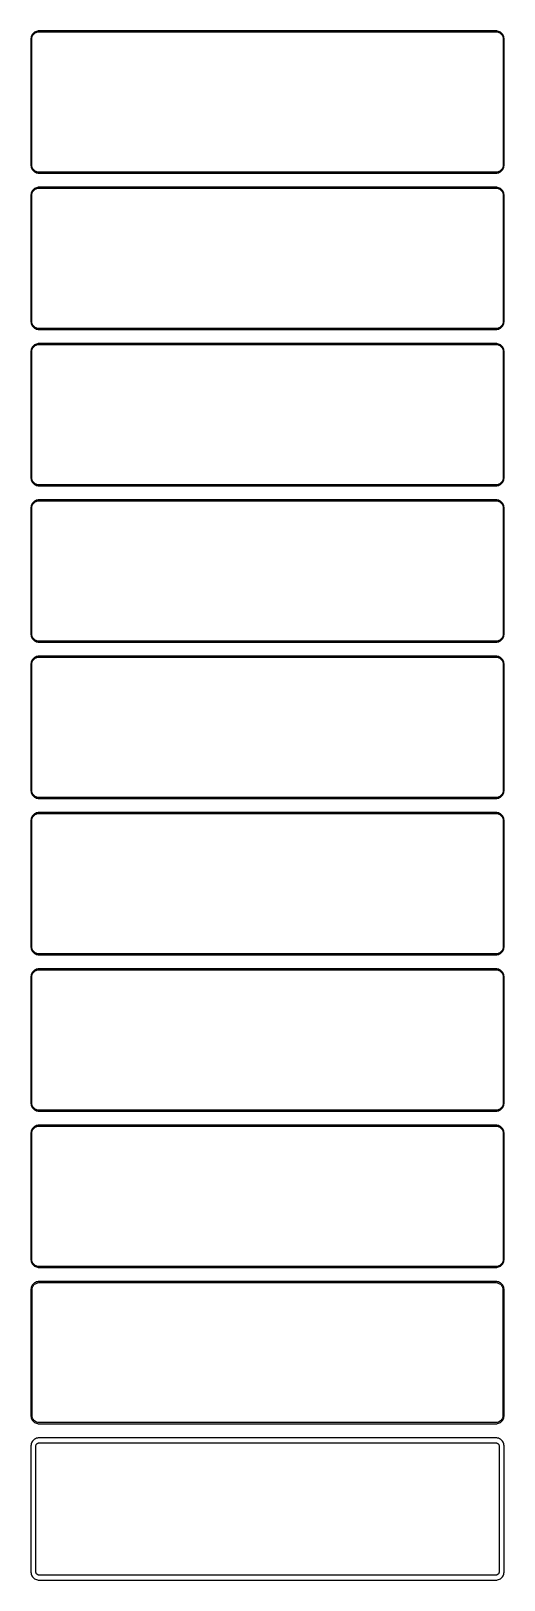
# Model space of a CAD drawing. Header units: metres. Extents: x -150 to 150, y 945 to 1926.
import ezdxf

# ---------------------------------------------------------------- set-up
doc = ezdxf.new("R2010")
doc.units = ezdxf.units.M

msp = doc.modelspace()

# ---------------------------------------------------------------- linework, layer by layer
for p, q in [((-149.649, 1922.84), (-149.843, 1922.24)), ((-149.382, 1923.41), (-149.649, 1922.84)), ((-149.045, 1923.94), (-149.382, 1923.41)), ((-149.166, 1922.5), (-148.912, 1923.04)), ((-148.645, 1924.42), (-149.045, 1923.94)), ((-148.912, 1923.04), (-148.593, 1923.54)), ((-148.187, 1924.85), (-148.645, 1924.42)), ((-148.593, 1923.54), (-148.213, 1924)), ((-148.213, 1924), (-147.778, 1924.41)), ((-147.679, 1925.22), (-148.187, 1924.85)), ((-147.778, 1924.41), (-147.295, 1924.76)), ((-147.129, 1925.52), (-147.679, 1925.22)), ((-147.295, 1924.76), (-146.772, 1925.05)), ((-146.545, 1925.76), (-147.129, 1925.52)), ((-146.772, 1925.05), (-146.218, 1925.27)), ((-145.937, 1925.91), (-146.545, 1925.76)), ((-146.218, 1925.27), (-145.64, 1925.42)), ((-145.314, 1925.99), (-145.937, 1925.91)), ((-145.64, 1925.42), (-145.048, 1925.49)), ((145.314, 1925.99), (-145.314, 1925.99)), ((-145.048, 1925.49), (145.048, 1925.49)), ((145.048, 1925.49), (145.64, 1925.42)), ((145.937, 1925.91), (145.314, 1925.99)), ((145.64, 1925.42), (146.218, 1925.27)), ((146.545, 1925.76), (145.937, 1925.91)), ((146.218, 1925.27), (146.772, 1925.05)), ((147.129, 1925.52), (146.545, 1925.76)), ((146.772, 1925.05), (147.295, 1924.76)), ((147.679, 1925.22), (147.129, 1925.52)), ((147.295, 1924.76), (147.778, 1924.41)), ((148.187, 1924.85), (147.679, 1925.22)), ((147.778, 1924.41), (148.213, 1924)), ((148.645, 1924.42), (148.187, 1924.85)), ((148.213, 1924), (148.593, 1923.54)), ((148.593, 1923.54), (148.912, 1923.04)), ((149.045, 1923.94), (148.645, 1924.42)), ((148.912, 1923.04), (149.166, 1922.5)), ((149.382, 1923.41), (149.045, 1923.94)), ((149.649, 1922.84), (149.382, 1923.41)), ((149.843, 1922.24), (149.649, 1922.84)), ((-149.961, 1921.63), (-150, 1921)), ((-150, 1921), (-150, 1841)), ((-149.843, 1922.24), (-149.961, 1921.63)), ((-149.5, 1920.75), (-149.463, 1921.35)), ((-149.5, 1841.25), (-149.5, 1920.75)), ((-149.463, 1921.35), (-149.351, 1921.93)), ((-149.351, 1921.93), (-149.166, 1922.5)), ((149.166, 1922.5), (149.351, 1921.93)), ((149.351, 1921.93), (149.463, 1921.35)), ((149.463, 1921.35), (149.5, 1920.75)), ((149.5, 1920.75), (149.5, 1841.25)), ((149.961, 1921.63), (149.843, 1922.24)), ((150, 1921), (149.961, 1921.63)), ((150, 1841), (150, 1921)), ((-150, 1841), (-149.961, 1840.37)), ((-149.961, 1840.37), (-149.843, 1839.76)), ((-149.843, 1839.76), (-149.649, 1839.16)), ((-149.649, 1839.16), (-149.382, 1838.59)), ((-149.463, 1840.65), (-149.5, 1841.25)), ((-149.351, 1840.07), (-149.463, 1840.65)), ((-149.382, 1838.59), (-149.045, 1838.06)), ((-149.166, 1839.5), (-149.351, 1840.07)), ((-148.912, 1838.96), (-149.166, 1839.5)), ((-149.045, 1838.06), (-148.645, 1837.58)), ((-148.593, 1838.46), (-148.912, 1838.96)), ((-148.645, 1837.58), (-148.187, 1837.15)), ((-148.213, 1838), (-148.593, 1838.46)), ((-147.778, 1837.59), (-148.213, 1838)), ((-148.187, 1837.15), (-147.679, 1836.78)), ((-147.295, 1837.24), (-147.778, 1837.59)), ((-147.679, 1836.78), (-147.129, 1836.48)), ((-146.772, 1836.95), (-147.295, 1837.24)), ((-147.129, 1836.48), (-146.545, 1836.24)), ((-146.218, 1836.73), (-146.772, 1836.95)), ((-146.545, 1836.24), (-145.937, 1836.09)), ((-145.64, 1836.58), (-146.218, 1836.73)), ((-145.937, 1836.09), (-145.314, 1836.01)), ((-145.048, 1836.51), (-145.64, 1836.58)), ((-145.314, 1836.01), (145.314, 1836.01)), ((145.048, 1836.51), (-145.048, 1836.51)), ((145.64, 1836.58), (145.048, 1836.51)), ((145.314, 1836.01), (145.937, 1836.09)), ((146.218, 1836.73), (145.64, 1836.58)), ((145.937, 1836.09), (146.545, 1836.24)), ((146.772, 1836.95), (146.218, 1836.73)), ((146.545, 1836.24), (147.129, 1836.48)), ((147.295, 1837.24), (146.772, 1836.95)), ((147.129, 1836.48), (147.679, 1836.78)), ((147.778, 1837.59), (147.295, 1837.24)), ((147.679, 1836.78), (148.187, 1837.15)), ((148.213, 1838), (147.778, 1837.59)), ((148.187, 1837.15), (148.645, 1837.58)), ((148.593, 1838.46), (148.213, 1838)), ((148.912, 1838.96), (148.593, 1838.46)), ((148.645, 1837.58), (149.045, 1838.06)), ((149.166, 1839.5), (148.912, 1838.96)), ((149.045, 1838.06), (149.382, 1838.59)), ((149.351, 1840.07), (149.166, 1839.5)), ((149.463, 1840.65), (149.351, 1840.07)), ((149.382, 1838.59), (149.649, 1839.16)), ((149.5, 1841.25), (149.463, 1840.65)), ((149.649, 1839.16), (149.843, 1839.76)), ((149.843, 1839.76), (149.961, 1840.37)), ((149.961, 1840.37), (150, 1841)), ((-149.045, 1824.94), (-149.382, 1824.41)), ((-148.645, 1825.42), (-149.045, 1824.94)), ((-148.187, 1825.85), (-148.645, 1825.42)), ((-148.593, 1824.54), (-148.213, 1825)), ((-148.213, 1825), (-147.778, 1825.41)), ((-147.679, 1826.22), (-148.187, 1825.85)), ((-147.778, 1825.41), (-147.295, 1825.76)), ((-147.129, 1826.52), (-147.679, 1826.22)), ((-147.295, 1825.76), (-146.772, 1826.05)), ((-146.545, 1826.76), (-147.129, 1826.52)), ((-146.772, 1826.05), (-146.218, 1826.27)), ((-145.937, 1826.91), (-146.545, 1826.76)), ((-146.218, 1826.27), (-145.64, 1826.42)), ((-145.314, 1826.99), (-145.937, 1826.91)), ((-145.64, 1826.42), (-145.048, 1826.49)), ((145.314, 1826.99), (-145.314, 1826.99)), ((-145.048, 1826.49), (145.048, 1826.49)), ((145.048, 1826.49), (145.64, 1826.42)), ((145.937, 1826.91), (145.314, 1826.99)), ((145.64, 1826.42), (146.218, 1826.27)), ((146.545, 1826.76), (145.937, 1826.91)), ((146.218, 1826.27), (146.772, 1826.05)), ((147.129, 1826.52), (146.545, 1826.76)), ((146.772, 1826.05), (147.295, 1825.76)), ((147.679, 1826.22), (147.129, 1826.52)), ((147.295, 1825.76), (147.778, 1825.41)), ((148.187, 1825.85), (147.679, 1826.22)), ((147.778, 1825.41), (148.213, 1825)), ((148.645, 1825.42), (148.187, 1825.85)), ((148.213, 1825), (148.593, 1824.54)), ((149.045, 1824.94), (148.645, 1825.42)), ((149.382, 1824.41), (149.045, 1824.94)), ((-149.961, 1822.63), (-150, 1822)), ((-150, 1822), (-150, 1742)), ((-149.843, 1823.24), (-149.961, 1822.63)), ((-149.649, 1823.84), (-149.843, 1823.24)), ((-149.382, 1824.41), (-149.649, 1823.84)), ((-149.5, 1821.75), (-149.463, 1822.35)), ((-149.5, 1742.25), (-149.5, 1821.75)), ((-149.463, 1822.35), (-149.351, 1822.93)), ((-149.351, 1822.93), (-149.166, 1823.5)), ((-149.166, 1823.5), (-148.912, 1824.04)), ((-148.912, 1824.04), (-148.593, 1824.54)), ((148.593, 1824.54), (148.912, 1824.04)), ((148.912, 1824.04), (149.166, 1823.5)), ((149.166, 1823.5), (149.351, 1822.93)), ((149.351, 1822.93), (149.463, 1822.35)), ((149.649, 1823.84), (149.382, 1824.41)), ((149.463, 1822.35), (149.5, 1821.75)), ((149.5, 1821.75), (149.5, 1742.25)), ((149.843, 1823.24), (149.649, 1823.84)), ((149.961, 1822.63), (149.843, 1823.24)), ((150, 1822), (149.961, 1822.63)), ((150, 1742), (150, 1822)), ((-150, 1742), (-149.961, 1741.37)), ((-149.961, 1741.37), (-149.843, 1740.76)), ((-149.843, 1740.76), (-149.649, 1740.16)), ((-149.649, 1740.16), (-149.382, 1739.59)), ((-149.463, 1741.65), (-149.5, 1742.25)), ((-149.351, 1741.07), (-149.463, 1741.65)), ((-149.382, 1739.59), (-149.045, 1739.06)), ((-149.166, 1740.5), (-149.351, 1741.07)), ((-148.912, 1739.96), (-149.166, 1740.5)), ((-149.045, 1739.06), (-148.645, 1738.58)), ((-148.593, 1739.46), (-148.912, 1739.96)), ((-148.645, 1738.58), (-148.187, 1738.15)), ((-148.213, 1739), (-148.593, 1739.46)), ((-147.778, 1738.59), (-148.213, 1739)), ((-148.187, 1738.15), (-147.679, 1737.78)), ((-147.295, 1738.24), (-147.778, 1738.59)), ((-147.679, 1737.78), (-147.129, 1737.48)), ((-146.772, 1737.95), (-147.295, 1738.24)), ((-147.129, 1737.48), (-146.545, 1737.24)), ((-146.218, 1737.73), (-146.772, 1737.95)), ((-146.545, 1737.24), (-145.937, 1737.09)), ((-145.64, 1737.58), (-146.218, 1737.73)), ((-145.937, 1737.09), (-145.314, 1737.01)), ((-145.048, 1737.51), (-145.64, 1737.58)), ((-145.314, 1737.01), (145.314, 1737.01)), ((145.048, 1737.51), (-145.048, 1737.51)), ((145.64, 1737.58), (145.048, 1737.51)), ((145.314, 1737.01), (145.937, 1737.09)), ((146.218, 1737.73), (145.64, 1737.58)), ((145.937, 1737.09), (146.545, 1737.24)), ((146.772, 1737.95), (146.218, 1737.73)), ((146.545, 1737.24), (147.129, 1737.48)), ((147.295, 1738.24), (146.772, 1737.95)), ((147.129, 1737.48), (147.679, 1737.78)), ((147.778, 1738.59), (147.295, 1738.24)), ((147.679, 1737.78), (148.187, 1738.15)), ((148.213, 1739), (147.778, 1738.59)), ((148.187, 1738.15), (148.645, 1738.58)), ((148.593, 1739.46), (148.213, 1739)), ((148.912, 1739.96), (148.593, 1739.46)), ((148.645, 1738.58), (149.045, 1739.06)), ((149.166, 1740.5), (148.912, 1739.96)), ((149.045, 1739.06), (149.382, 1739.59)), ((149.351, 1741.07), (149.166, 1740.5)), ((149.463, 1741.65), (149.351, 1741.07)), ((149.382, 1739.59), (149.649, 1740.16)), ((149.5, 1742.25), (149.463, 1741.65)), ((149.649, 1740.16), (149.843, 1740.76)), ((149.843, 1740.76), (149.961, 1741.37)), ((149.961, 1741.37), (150, 1742)), ((-148.187, 1726.85), (-148.645, 1726.42)), ((-147.679, 1727.22), (-148.187, 1726.85)), ((-147.778, 1726.41), (-147.295, 1726.76)), ((-147.129, 1727.52), (-147.679, 1727.22)), ((-147.295, 1726.76), (-146.772, 1727.05)), ((-146.545, 1727.76), (-147.129, 1727.52)), ((-146.772, 1727.05), (-146.218, 1727.27)), ((-145.937, 1727.91), (-146.545, 1727.76)), ((-146.218, 1727.27), (-145.64, 1727.42)), ((-145.314, 1727.99), (-145.937, 1727.91)), ((-145.64, 1727.42), (-145.048, 1727.49)), ((145.314, 1727.99), (-145.314, 1727.99)), ((-145.048, 1727.49), (145.048, 1727.49)), ((145.048, 1727.49), (145.64, 1727.42)), ((145.937, 1727.91), (145.314, 1727.99)), ((145.64, 1727.42), (146.218, 1727.27)), ((146.545, 1727.76), (145.937, 1727.91)), ((146.218, 1727.27), (146.772, 1727.05)), ((147.129, 1727.52), (146.545, 1727.76)), ((146.772, 1727.05), (147.295, 1726.76)), ((147.679, 1727.22), (147.129, 1727.52)), ((147.295, 1726.76), (147.778, 1726.41)), ((148.187, 1726.85), (147.679, 1727.22)), ((148.645, 1726.42), (148.187, 1726.85)), ((-149.961, 1723.63), (-150, 1723)), ((-150, 1723), (-150, 1643)), ((-149.843, 1724.24), (-149.961, 1723.63)), ((-149.649, 1724.84), (-149.843, 1724.24)), ((-149.382, 1725.41), (-149.649, 1724.84)), ((-149.5, 1722.75), (-149.463, 1723.35)), ((-149.5, 1643.25), (-149.5, 1722.75)), ((-149.463, 1723.35), (-149.351, 1723.93)), ((-149.045, 1725.94), (-149.382, 1725.41)), ((-149.351, 1723.93), (-149.166, 1724.5)), ((-149.166, 1724.5), (-148.912, 1725.04)), ((-148.645, 1726.42), (-149.045, 1725.94)), ((-148.912, 1725.04), (-148.593, 1725.54)), ((-148.593, 1725.54), (-148.213, 1726)), ((-148.213, 1726), (-147.778, 1726.41)), ((147.778, 1726.41), (148.213, 1726)), ((148.213, 1726), (148.593, 1725.54)), ((148.593, 1725.54), (148.912, 1725.04)), ((149.045, 1725.94), (148.645, 1726.42)), ((148.912, 1725.04), (149.166, 1724.5)), ((149.382, 1725.41), (149.045, 1725.94)), ((149.166, 1724.5), (149.351, 1723.93)), ((149.351, 1723.93), (149.463, 1723.35)), ((149.649, 1724.84), (149.382, 1725.41)), ((149.463, 1723.35), (149.5, 1722.75)), ((149.5, 1722.75), (149.5, 1643.25)), ((149.843, 1724.24), (149.649, 1724.84)), ((149.961, 1723.63), (149.843, 1724.24)), ((150, 1723), (149.961, 1723.63)), ((150, 1643), (150, 1723)), ((-150, 1643), (-149.961, 1642.37)), ((-149.961, 1642.37), (-149.843, 1641.76)), ((-149.843, 1641.76), (-149.649, 1641.16)), ((-149.649, 1641.16), (-149.382, 1640.59)), ((-149.463, 1642.65), (-149.5, 1643.25)), ((-149.351, 1642.07), (-149.463, 1642.65)), ((-149.382, 1640.59), (-149.045, 1640.06)), ((-149.166, 1641.5), (-149.351, 1642.07)), ((-148.912, 1640.96), (-149.166, 1641.5)), ((-149.045, 1640.06), (-148.645, 1639.58)), ((-148.593, 1640.46), (-148.912, 1640.96)), ((-148.645, 1639.58), (-148.187, 1639.15)), ((-148.213, 1640), (-148.593, 1640.46)), ((-147.778, 1639.59), (-148.213, 1640)), ((-148.187, 1639.15), (-147.679, 1638.78)), ((-147.295, 1639.24), (-147.778, 1639.59)), ((-147.679, 1638.78), (-147.129, 1638.48)), ((-146.772, 1638.95), (-147.295, 1639.24)), ((-147.129, 1638.48), (-146.545, 1638.24)), ((-146.218, 1638.73), (-146.772, 1638.95)), ((-146.545, 1638.24), (-145.937, 1638.09)), ((-145.64, 1638.58), (-146.218, 1638.73)), ((-145.048, 1638.51), (-145.64, 1638.58)), ((145.048, 1638.51), (-145.048, 1638.51)), ((145.64, 1638.58), (145.048, 1638.51)), ((146.218, 1638.73), (145.64, 1638.58)), ((145.937, 1638.09), (146.545, 1638.24)), ((146.772, 1638.95), (146.218, 1638.73)), ((146.545, 1638.24), (147.129, 1638.48)), ((147.295, 1639.24), (146.772, 1638.95)), ((147.129, 1638.48), (147.679, 1638.78)), ((147.778, 1639.59), (147.295, 1639.24)), ((147.679, 1638.78), (148.187, 1639.15)), ((148.213, 1640), (147.778, 1639.59)), ((148.187, 1639.15), (148.645, 1639.58)), ((148.593, 1640.46), (148.213, 1640)), ((148.912, 1640.96), (148.593, 1640.46)), ((148.645, 1639.58), (149.045, 1640.06)), ((149.166, 1641.5), (148.912, 1640.96)), ((149.045, 1640.06), (149.382, 1640.59)), ((149.351, 1642.07), (149.166, 1641.5)), ((149.463, 1642.65), (149.351, 1642.07)), ((149.382, 1640.59), (149.649, 1641.16)), ((149.5, 1643.25), (149.463, 1642.65)), ((149.649, 1641.16), (149.843, 1641.76)), ((149.843, 1641.76), (149.961, 1642.37)), ((149.961, 1642.37), (150, 1643)), ((-147.129, 1628.52), (-147.679, 1628.22)), ((-146.545, 1628.76), (-147.129, 1628.52)), ((-145.937, 1628.91), (-146.545, 1628.76)), ((-145.937, 1638.09), (-145.314, 1638.01)), ((-145.314, 1628.99), (-145.937, 1628.91)), ((-145.64, 1628.42), (-145.048, 1628.49)), ((-145.314, 1638.01), (145.314, 1638.01)), ((145.314, 1628.99), (-145.314, 1628.99)), ((-145.048, 1628.49), (145.048, 1628.49)), ((145.048, 1628.49), (145.64, 1628.42)), ((145.314, 1638.01), (145.937, 1638.09)), ((145.937, 1628.91), (145.314, 1628.99)), ((146.545, 1628.76), (145.937, 1628.91)), ((147.129, 1628.52), (146.545, 1628.76)), ((147.679, 1628.22), (147.129, 1628.52)), ((-149.961, 1624.63), (-150, 1624)), ((-150, 1624), (-150, 1544)), ((-149.843, 1625.24), (-149.961, 1624.63)), ((-149.649, 1625.84), (-149.843, 1625.24)), ((-149.382, 1626.41), (-149.649, 1625.84)), ((-149.5, 1623.75), (-149.463, 1624.35)), ((-149.5, 1544.25), (-149.5, 1623.75)), ((-149.463, 1624.35), (-149.351, 1624.93)), ((-149.045, 1626.94), (-149.382, 1626.41)), ((-149.351, 1624.93), (-149.166, 1625.5)), ((-149.166, 1625.5), (-148.912, 1626.04)), ((-148.645, 1627.42), (-149.045, 1626.94)), ((-148.912, 1626.04), (-148.593, 1626.54)), ((-148.187, 1627.85), (-148.645, 1627.42)), ((-148.593, 1626.54), (-148.213, 1627)), ((-148.213, 1627), (-147.778, 1627.41)), ((-147.679, 1628.22), (-148.187, 1627.85)), ((-147.778, 1627.41), (-147.295, 1627.76)), ((-147.295, 1627.76), (-146.772, 1628.05)), ((-146.772, 1628.05), (-146.218, 1628.27)), ((-146.218, 1628.27), (-145.64, 1628.42)), ((145.64, 1628.42), (146.218, 1628.27)), ((146.218, 1628.27), (146.772, 1628.05)), ((146.772, 1628.05), (147.295, 1627.76)), ((147.295, 1627.76), (147.778, 1627.41)), ((148.187, 1627.85), (147.679, 1628.22)), ((147.778, 1627.41), (148.213, 1627)), ((148.645, 1627.42), (148.187, 1627.85)), ((148.213, 1627), (148.593, 1626.54)), ((148.593, 1626.54), (148.912, 1626.04)), ((149.045, 1626.94), (148.645, 1627.42)), ((148.912, 1626.04), (149.166, 1625.5)), ((149.382, 1626.41), (149.045, 1626.94)), ((149.166, 1625.5), (149.351, 1624.93)), ((149.351, 1624.93), (149.463, 1624.35)), ((149.649, 1625.84), (149.382, 1626.41)), ((149.463, 1624.35), (149.5, 1623.75)), ((149.5, 1623.75), (149.5, 1544.25)), ((149.843, 1625.24), (149.649, 1625.84)), ((149.961, 1624.63), (149.843, 1625.24)), ((150, 1624), (149.961, 1624.63)), ((150, 1544), (150, 1624)), ((-150, 1544), (-149.961, 1543.37)), ((-149.961, 1543.37), (-149.843, 1542.76)), ((-149.843, 1542.76), (-149.649, 1542.16)), ((-149.649, 1542.16), (-149.382, 1541.59)), ((-149.463, 1543.65), (-149.5, 1544.25)), ((-149.351, 1543.07), (-149.463, 1543.65)), ((-149.382, 1541.59), (-149.045, 1541.06)), ((-149.166, 1542.5), (-149.351, 1543.07)), ((-148.912, 1541.96), (-149.166, 1542.5)), ((-149.045, 1541.06), (-148.645, 1540.58)), ((-148.593, 1541.46), (-148.912, 1541.96)), ((-148.645, 1540.58), (-148.187, 1540.15)), ((-148.213, 1541), (-148.593, 1541.46)), ((-147.778, 1540.59), (-148.213, 1541)), ((-148.187, 1540.15), (-147.679, 1539.78)), ((-147.295, 1540.24), (-147.778, 1540.59)), ((-146.772, 1539.95), (-147.295, 1540.24)), ((147.295, 1540.24), (146.772, 1539.95)), ((147.778, 1540.59), (147.295, 1540.24)), ((147.679, 1539.78), (148.187, 1540.15)), ((148.213, 1541), (147.778, 1540.59)), ((148.187, 1540.15), (148.645, 1540.58)), ((148.593, 1541.46), (148.213, 1541)), ((148.912, 1541.96), (148.593, 1541.46)), ((148.645, 1540.58), (149.045, 1541.06)), ((149.166, 1542.5), (148.912, 1541.96)), ((149.045, 1541.06), (149.382, 1541.59)), ((149.351, 1543.07), (149.166, 1542.5)), ((149.463, 1543.65), (149.351, 1543.07)), ((149.382, 1541.59), (149.649, 1542.16)), ((149.5, 1544.25), (149.463, 1543.65)), ((149.649, 1542.16), (149.843, 1542.76)), ((149.843, 1542.76), (149.961, 1543.37)), ((149.961, 1543.37), (150, 1544)), ((-147.679, 1539.78), (-147.129, 1539.48)), ((-147.129, 1539.48), (-146.545, 1539.24)), ((-146.218, 1539.73), (-146.772, 1539.95)), ((-146.545, 1539.24), (-145.937, 1539.09)), ((-145.64, 1539.58), (-146.218, 1539.73)), ((-145.937, 1539.09), (-145.314, 1539.01)), ((-145.048, 1539.51), (-145.64, 1539.58)), ((-145.314, 1539.01), (145.314, 1539.01)), ((145.048, 1539.51), (-145.048, 1539.51)), ((145.64, 1539.58), (145.048, 1539.51)), ((145.314, 1539.01), (145.937, 1539.09)), ((146.218, 1539.73), (145.64, 1539.58)), ((145.937, 1539.09), (146.545, 1539.24)), ((146.772, 1539.95), (146.218, 1539.73)), ((146.545, 1539.24), (147.129, 1539.48)), ((147.129, 1539.48), (147.679, 1539.78)), ((-149.961, 1525.63), (-150, 1525)), ((-150, 1525), (-150, 1445)), ((-149.843, 1526.24), (-149.961, 1525.63)), ((-149.649, 1526.84), (-149.843, 1526.24)), ((-149.382, 1527.41), (-149.649, 1526.84)), ((-149.5, 1524.75), (-149.463, 1525.35)), ((-149.5, 1445.25), (-149.5, 1524.75)), ((-149.463, 1525.35), (-149.351, 1525.93)), ((-149.045, 1527.94), (-149.382, 1527.41)), ((-149.351, 1525.93), (-149.166, 1526.5)), ((-149.166, 1526.5), (-148.912, 1527.04)), ((-148.645, 1528.42), (-149.045, 1527.94)), ((-148.912, 1527.04), (-148.593, 1527.54)), ((-148.187, 1528.85), (-148.645, 1528.42)), ((-148.593, 1527.54), (-148.213, 1528)), ((-148.213, 1528), (-147.778, 1528.41)), ((-147.679, 1529.22), (-148.187, 1528.85)), ((-147.778, 1528.41), (-147.295, 1528.76)), ((-147.129, 1529.52), (-147.679, 1529.22)), ((-147.295, 1528.76), (-146.772, 1529.05)), ((-146.545, 1529.76), (-147.129, 1529.52)), ((-146.772, 1529.05), (-146.218, 1529.27)), ((-145.937, 1529.91), (-146.545, 1529.76)), ((-146.218, 1529.27), (-145.64, 1529.42)), ((-145.314, 1529.99), (-145.937, 1529.91)), ((-145.64, 1529.42), (-145.048, 1529.49)), ((145.314, 1529.99), (-145.314, 1529.99)), ((-145.048, 1529.49), (145.048, 1529.49)), ((145.048, 1529.49), (145.64, 1529.42)), ((145.937, 1529.91), (145.314, 1529.99)), ((145.64, 1529.42), (146.218, 1529.27)), ((146.545, 1529.76), (145.937, 1529.91)), ((146.218, 1529.27), (146.772, 1529.05)), ((147.129, 1529.52), (146.545, 1529.76)), ((146.772, 1529.05), (147.295, 1528.76)), ((147.679, 1529.22), (147.129, 1529.52)), ((147.295, 1528.76), (147.778, 1528.41)), ((148.187, 1528.85), (147.679, 1529.22)), ((147.778, 1528.41), (148.213, 1528)), ((148.645, 1528.42), (148.187, 1528.85)), ((148.213, 1528), (148.593, 1527.54)), ((148.593, 1527.54), (148.912, 1527.04)), ((149.045, 1527.94), (148.645, 1528.42)), ((148.912, 1527.04), (149.166, 1526.5)), ((149.382, 1527.41), (149.045, 1527.94)), ((149.166, 1526.5), (149.351, 1525.93)), ((149.351, 1525.93), (149.463, 1525.35)), ((149.649, 1526.84), (149.382, 1527.41)), ((149.463, 1525.35), (149.5, 1524.75)), ((149.5, 1524.75), (149.5, 1445.25)), ((149.843, 1526.24), (149.649, 1526.84)), ((149.961, 1525.63), (149.843, 1526.24)), ((150, 1525), (149.961, 1525.63)), ((150, 1445), (150, 1525)), ((-150, 1445), (-149.961, 1444.37)), ((-149.961, 1444.37), (-149.843, 1443.76)), ((-149.843, 1443.76), (-149.649, 1443.16)), ((-149.649, 1443.16), (-149.382, 1442.59)), ((-149.463, 1444.65), (-149.5, 1445.25)), ((-149.351, 1444.07), (-149.463, 1444.65)), ((-149.382, 1442.59), (-149.045, 1442.06)), ((-149.166, 1443.5), (-149.351, 1444.07)), ((-148.912, 1442.96), (-149.166, 1443.5)), ((-149.045, 1442.06), (-148.645, 1441.58)), ((-148.593, 1442.46), (-148.912, 1442.96)), ((-148.213, 1442), (-148.593, 1442.46)), ((148.593, 1442.46), (148.213, 1442)), ((148.912, 1442.96), (148.593, 1442.46)), ((148.645, 1441.58), (149.045, 1442.06)), ((149.166, 1443.5), (148.912, 1442.96)), ((149.045, 1442.06), (149.382, 1442.59)), ((149.351, 1444.07), (149.166, 1443.5)), ((149.463, 1444.65), (149.351, 1444.07)), ((149.382, 1442.59), (149.649, 1443.16)), ((149.5, 1445.25), (149.463, 1444.65)), ((149.649, 1443.16), (149.843, 1443.76)), ((149.843, 1443.76), (149.961, 1444.37)), ((149.961, 1444.37), (150, 1445)), ((-148.645, 1441.58), (-148.187, 1441.15)), ((-147.778, 1441.59), (-148.213, 1442)), ((-148.187, 1441.15), (-147.679, 1440.78)), ((-147.295, 1441.24), (-147.778, 1441.59)), ((-147.679, 1440.78), (-147.129, 1440.48)), ((-146.772, 1440.95), (-147.295, 1441.24)), ((-147.129, 1440.48), (-146.545, 1440.24)), ((-146.218, 1440.73), (-146.772, 1440.95)), ((-146.545, 1440.24), (-145.937, 1440.09)), ((-145.64, 1440.58), (-146.218, 1440.73)), ((-145.937, 1440.09), (-145.314, 1440.01)), ((-145.048, 1440.51), (-145.64, 1440.58)), ((-145.314, 1440.01), (145.314, 1440.01)), ((145.048, 1440.51), (-145.048, 1440.51)), ((145.64, 1440.58), (145.048, 1440.51)), ((145.314, 1440.01), (145.937, 1440.09)), ((146.218, 1440.73), (145.64, 1440.58)), ((145.937, 1440.09), (146.545, 1440.24)), ((146.772, 1440.95), (146.218, 1440.73)), ((146.545, 1440.24), (147.129, 1440.48)), ((147.295, 1441.24), (146.772, 1440.95)), ((147.129, 1440.48), (147.679, 1440.78)), ((147.778, 1441.59), (147.295, 1441.24)), ((147.679, 1440.78), (148.187, 1441.15)), ((148.213, 1442), (147.778, 1441.59)), ((148.187, 1441.15), (148.645, 1441.58)), ((-149.961, 1426.63), (-150, 1426)), ((-150, 1426), (-150, 1346)), ((-149.843, 1427.24), (-149.961, 1426.63)), ((-149.649, 1427.84), (-149.843, 1427.24)), ((-149.382, 1428.41), (-149.649, 1427.84)), ((-149.5, 1425.75), (-149.463, 1426.35)), ((-149.5, 1346.25), (-149.5, 1425.75)), ((-149.463, 1426.35), (-149.351, 1426.93)), ((-149.045, 1428.94), (-149.382, 1428.41)), ((-149.351, 1426.93), (-149.166, 1427.5)), ((-149.166, 1427.5), (-148.912, 1428.04)), ((-148.645, 1429.42), (-149.045, 1428.94)), ((-148.912, 1428.04), (-148.593, 1428.54)), ((-148.187, 1429.85), (-148.645, 1429.42)), ((-148.593, 1428.54), (-148.213, 1429)), ((-148.213, 1429), (-147.778, 1429.41)), ((-147.679, 1430.22), (-148.187, 1429.85)), ((-147.778, 1429.41), (-147.295, 1429.76)), ((-147.129, 1430.52), (-147.679, 1430.22)), ((-147.295, 1429.76), (-146.772, 1430.05)), ((-146.545, 1430.76), (-147.129, 1430.52)), ((-146.772, 1430.05), (-146.218, 1430.27)), ((-145.937, 1430.91), (-146.545, 1430.76)), ((-146.218, 1430.27), (-145.64, 1430.42)), ((-145.314, 1430.99), (-145.937, 1430.91)), ((-145.64, 1430.42), (-145.048, 1430.49)), ((145.314, 1430.99), (-145.314, 1430.99)), ((-145.048, 1430.49), (145.048, 1430.49)), ((145.048, 1430.49), (145.64, 1430.42)), ((145.937, 1430.91), (145.314, 1430.99)), ((145.64, 1430.42), (146.218, 1430.27)), ((146.545, 1430.76), (145.937, 1430.91)), ((146.218, 1430.27), (146.772, 1430.05)), ((147.129, 1430.52), (146.545, 1430.76)), ((146.772, 1430.05), (147.295, 1429.76)), ((147.679, 1430.22), (147.129, 1430.52)), ((147.295, 1429.76), (147.778, 1429.41)), ((148.187, 1429.85), (147.679, 1430.22)), ((147.778, 1429.41), (148.213, 1429)), ((148.645, 1429.42), (148.187, 1429.85)), ((148.213, 1429), (148.593, 1428.54)), ((148.593, 1428.54), (148.912, 1428.04)), ((149.045, 1428.94), (148.645, 1429.42)), ((148.912, 1428.04), (149.166, 1427.5)), ((149.382, 1428.41), (149.045, 1428.94)), ((149.166, 1427.5), (149.351, 1426.93)), ((149.351, 1426.93), (149.463, 1426.35)), ((149.649, 1427.84), (149.382, 1428.41)), ((149.463, 1426.35), (149.5, 1425.75)), ((149.5, 1425.75), (149.5, 1346.25)), ((149.843, 1427.24), (149.649, 1427.84)), ((149.961, 1426.63), (149.843, 1427.24)), ((150, 1426), (149.961, 1426.63)), ((150, 1346), (150, 1426)), ((-150, 1346), (-149.961, 1345.37)), ((-149.961, 1345.37), (-149.843, 1344.76)), ((-149.843, 1344.76), (-149.649, 1344.16)), ((-149.649, 1344.16), (-149.382, 1343.59)), ((-149.463, 1345.65), (-149.5, 1346.25)), ((-149.351, 1345.07), (-149.463, 1345.65)), ((-149.166, 1344.5), (-149.351, 1345.07)), ((-148.912, 1343.96), (-149.166, 1344.5)), ((-148.593, 1343.46), (-148.912, 1343.96)), ((148.912, 1343.96), (148.593, 1343.46)), ((149.166, 1344.5), (148.912, 1343.96)), ((149.351, 1345.07), (149.166, 1344.5)), ((149.463, 1345.65), (149.351, 1345.07)), ((149.382, 1343.59), (149.649, 1344.16)), ((149.5, 1346.25), (149.463, 1345.65)), ((149.649, 1344.16), (149.843, 1344.76)), ((149.843, 1344.76), (149.961, 1345.37)), ((149.961, 1345.37), (150, 1346)), ((-149.382, 1343.59), (-149.045, 1343.06)), ((-149.045, 1343.06), (-148.645, 1342.58)), ((-148.645, 1342.58), (-148.187, 1342.15)), ((-148.213, 1343), (-148.593, 1343.46)), ((-147.778, 1342.59), (-148.213, 1343)), ((-148.187, 1342.15), (-147.679, 1341.78)), ((-147.295, 1342.24), (-147.778, 1342.59)), ((-147.679, 1341.78), (-147.129, 1341.48)), ((-146.772, 1341.95), (-147.295, 1342.24)), ((-147.129, 1341.48), (-146.545, 1341.24)), ((-146.218, 1341.73), (-146.772, 1341.95)), ((-146.545, 1341.24), (-145.937, 1341.09)), ((-145.64, 1341.58), (-146.218, 1341.73)), ((-145.937, 1341.09), (-145.314, 1341.01)), ((-145.048, 1341.51), (-145.64, 1341.58)), ((-145.314, 1341.01), (145.314, 1341.01)), ((145.048, 1341.51), (-145.048, 1341.51)), ((145.64, 1341.58), (145.048, 1341.51)), ((145.314, 1341.01), (145.937, 1341.09)), ((146.218, 1341.73), (145.64, 1341.58)), ((145.937, 1341.09), (146.545, 1341.24)), ((146.772, 1341.95), (146.218, 1341.73)), ((146.545, 1341.24), (147.129, 1341.48)), ((147.295, 1342.24), (146.772, 1341.95)), ((147.129, 1341.48), (147.679, 1341.78)), ((147.778, 1342.59), (147.295, 1342.24)), ((147.679, 1341.78), (148.187, 1342.15)), ((148.213, 1343), (147.778, 1342.59)), ((148.187, 1342.15), (148.645, 1342.58)), ((148.593, 1343.46), (148.213, 1343)), ((148.645, 1342.58), (149.045, 1343.06)), ((149.045, 1343.06), (149.382, 1343.59)), ((-149.961, 1327.63), (-150, 1327)), ((-150, 1327), (-150, 1247)), ((-149.843, 1328.24), (-149.961, 1327.63)), ((-149.649, 1328.84), (-149.843, 1328.24)), ((-149.382, 1329.41), (-149.649, 1328.84)), ((-149.5, 1326.75), (-149.463, 1327.35)), ((-149.5, 1247.25), (-149.5, 1326.75)), ((-149.463, 1327.35), (-149.351, 1327.93)), ((-149.045, 1329.94), (-149.382, 1329.41)), ((-149.351, 1327.93), (-149.166, 1328.5)), ((-149.166, 1328.5), (-148.912, 1329.04)), ((-148.645, 1330.42), (-149.045, 1329.94)), ((-148.912, 1329.04), (-148.593, 1329.54)), ((-148.187, 1330.85), (-148.645, 1330.42)), ((-148.593, 1329.54), (-148.213, 1330)), ((-148.213, 1330), (-147.778, 1330.41)), ((-147.679, 1331.22), (-148.187, 1330.85)), ((-147.778, 1330.41), (-147.295, 1330.76)), ((-147.129, 1331.52), (-147.679, 1331.22)), ((-147.295, 1330.76), (-146.772, 1331.05)), ((-146.545, 1331.76), (-147.129, 1331.52)), ((-146.772, 1331.05), (-146.218, 1331.27)), ((-145.937, 1331.91), (-146.545, 1331.76)), ((-146.218, 1331.27), (-145.64, 1331.42)), ((-145.314, 1331.99), (-145.937, 1331.91)), ((-145.64, 1331.42), (-145.048, 1331.49)), ((145.314, 1331.99), (-145.314, 1331.99)), ((-145.048, 1331.49), (145.048, 1331.49)), ((145.048, 1331.49), (145.64, 1331.42)), ((145.937, 1331.91), (145.314, 1331.99)), ((145.64, 1331.42), (146.218, 1331.27)), ((146.545, 1331.76), (145.937, 1331.91)), ((146.218, 1331.27), (146.772, 1331.05)), ((147.129, 1331.52), (146.545, 1331.76)), ((146.772, 1331.05), (147.295, 1330.76)), ((147.679, 1331.22), (147.129, 1331.52)), ((147.295, 1330.76), (147.778, 1330.41)), ((148.187, 1330.85), (147.679, 1331.22)), ((147.778, 1330.41), (148.213, 1330)), ((148.645, 1330.42), (148.187, 1330.85)), ((148.213, 1330), (148.593, 1329.54)), ((148.593, 1329.54), (148.912, 1329.04)), ((149.045, 1329.94), (148.645, 1330.42)), ((148.912, 1329.04), (149.166, 1328.5)), ((149.382, 1329.41), (149.045, 1329.94)), ((149.166, 1328.5), (149.351, 1327.93)), ((149.351, 1327.93), (149.463, 1327.35)), ((149.649, 1328.84), (149.382, 1329.41)), ((149.463, 1327.35), (149.5, 1326.75)), ((149.5, 1326.75), (149.5, 1247.25)), ((149.843, 1328.24), (149.649, 1328.84)), ((149.961, 1327.63), (149.843, 1328.24)), ((150, 1327), (149.961, 1327.63)), ((150, 1247), (150, 1327)), ((-150, 1247), (-149.961, 1246.37)), ((-149.961, 1246.37), (-149.843, 1245.76)), ((-149.463, 1246.65), (-149.5, 1247.25)), ((-149.351, 1246.07), (-149.463, 1246.65)), ((-149.166, 1245.5), (-149.351, 1246.07)), ((149.351, 1246.07), (149.166, 1245.5)), ((149.463, 1246.65), (149.351, 1246.07)), ((149.5, 1247.25), (149.463, 1246.65)), ((149.843, 1245.76), (149.961, 1246.37)), ((149.961, 1246.37), (150, 1247)), ((-149.843, 1245.76), (-149.649, 1245.16)), ((-149.649, 1245.16), (-149.382, 1244.59)), ((-149.382, 1244.59), (-149.045, 1244.06)), ((-148.912, 1244.96), (-149.166, 1245.5)), ((-149.045, 1244.06), (-148.645, 1243.58)), ((-148.593, 1244.46), (-148.912, 1244.96)), ((-148.645, 1243.58), (-148.187, 1243.15)), ((-148.213, 1244), (-148.593, 1244.46)), ((-147.778, 1243.59), (-148.213, 1244)), ((-148.187, 1243.15), (-147.679, 1242.78)), ((-147.295, 1243.24), (-147.778, 1243.59)), ((-147.679, 1242.78), (-147.129, 1242.48)), ((-146.772, 1242.95), (-147.295, 1243.24)), ((-147.129, 1242.48), (-146.545, 1242.24)), ((-146.218, 1242.73), (-146.772, 1242.95)), ((-146.545, 1242.24), (-145.937, 1242.09)), ((-145.64, 1242.58), (-146.218, 1242.73)), ((-145.937, 1242.09), (-145.314, 1242.01)), ((-145.048, 1242.51), (-145.64, 1242.58)), ((-145.314, 1242.01), (145.314, 1242.01)), ((145.048, 1242.51), (-145.048, 1242.51)), ((145.64, 1242.58), (145.048, 1242.51)), ((145.314, 1242.01), (145.937, 1242.09)), ((146.218, 1242.73), (145.64, 1242.58)), ((145.937, 1242.09), (146.545, 1242.24)), ((146.772, 1242.95), (146.218, 1242.73)), ((146.545, 1242.24), (147.129, 1242.48)), ((147.295, 1243.24), (146.772, 1242.95)), ((147.129, 1242.48), (147.679, 1242.78)), ((147.778, 1243.59), (147.295, 1243.24)), ((147.679, 1242.78), (148.187, 1243.15)), ((148.213, 1244), (147.778, 1243.59)), ((148.187, 1243.15), (148.645, 1243.58)), ((148.593, 1244.46), (148.213, 1244)), ((148.912, 1244.96), (148.593, 1244.46)), ((148.645, 1243.58), (149.045, 1244.06)), ((149.166, 1245.5), (148.912, 1244.96)), ((149.045, 1244.06), (149.382, 1244.59)), ((149.382, 1244.59), (149.649, 1245.16)), ((149.649, 1245.16), (149.843, 1245.76)), ((-149.961, 1228.63), (-150, 1228)), ((-150, 1228), (-150, 1148)), ((-149.843, 1229.24), (-149.961, 1228.63)), ((-149.649, 1229.84), (-149.843, 1229.24)), ((-149.382, 1230.41), (-149.649, 1229.84)), ((-149.5, 1227.75), (-149.463, 1228.35)), ((-149.5, 1148.25), (-149.5, 1227.75)), ((-149.463, 1228.35), (-149.351, 1228.93)), ((-149.045, 1230.94), (-149.382, 1230.41)), ((-149.351, 1228.93), (-149.166, 1229.5)), ((-149.166, 1229.5), (-148.912, 1230.04)), ((-148.645, 1231.42), (-149.045, 1230.94)), ((-148.912, 1230.04), (-148.593, 1230.54)), ((-148.187, 1231.85), (-148.645, 1231.42)), ((-148.593, 1230.54), (-148.213, 1231)), ((-148.213, 1231), (-147.778, 1231.41)), ((-147.679, 1232.22), (-148.187, 1231.85)), ((-147.778, 1231.41), (-147.295, 1231.76)), ((-147.129, 1232.52), (-147.679, 1232.22)), ((-147.295, 1231.76), (-146.772, 1232.05)), ((-146.545, 1232.76), (-147.129, 1232.52)), ((-146.772, 1232.05), (-146.218, 1232.27)), ((-145.937, 1232.91), (-146.545, 1232.76)), ((-146.218, 1232.27), (-145.64, 1232.42)), ((-145.314, 1232.99), (-145.937, 1232.91)), ((-145.64, 1232.42), (-145.048, 1232.49)), ((145.314, 1232.99), (-145.314, 1232.99)), ((-145.048, 1232.49), (145.048, 1232.49)), ((145.048, 1232.49), (145.64, 1232.42)), ((145.937, 1232.91), (145.314, 1232.99)), ((145.64, 1232.42), (146.218, 1232.27)), ((146.545, 1232.76), (145.937, 1232.91)), ((146.218, 1232.27), (146.772, 1232.05)), ((147.129, 1232.52), (146.545, 1232.76)), ((146.772, 1232.05), (147.295, 1231.76)), ((147.679, 1232.22), (147.129, 1232.52)), ((147.295, 1231.76), (147.778, 1231.41)), ((148.187, 1231.85), (147.679, 1232.22)), ((147.778, 1231.41), (148.213, 1231)), ((148.645, 1231.42), (148.187, 1231.85)), ((148.213, 1231), (148.593, 1230.54)), ((148.593, 1230.54), (148.912, 1230.04)), ((149.045, 1230.94), (148.645, 1231.42)), ((148.912, 1230.04), (149.166, 1229.5)), ((149.382, 1230.41), (149.045, 1230.94)), ((149.166, 1229.5), (149.351, 1228.93)), ((149.351, 1228.93), (149.463, 1228.35)), ((149.649, 1229.84), (149.382, 1230.41)), ((149.463, 1228.35), (149.5, 1227.75)), ((149.5, 1227.75), (149.5, 1148.25)), ((149.843, 1229.24), (149.649, 1229.84)), ((149.961, 1228.63), (149.843, 1229.24)), ((150, 1228), (149.961, 1228.63)), ((150, 1148), (150, 1228)), ((-150, 1148), (-149.961, 1147.37)), ((-149.463, 1147.65), (-149.5, 1148.25)), ((149.5, 1148.25), (149.463, 1147.65)), ((149.961, 1147.37), (150, 1148)), ((-149.961, 1147.37), (-149.843, 1146.76)), ((-149.843, 1146.76), (-149.649, 1146.16)), ((-149.649, 1146.16), (-149.382, 1145.59)), ((-149.351, 1147.07), (-149.463, 1147.65)), ((-149.382, 1145.59), (-149.045, 1145.06)), ((-149.166, 1146.5), (-149.351, 1147.07)), ((-148.912, 1145.96), (-149.166, 1146.5)), ((-149.045, 1145.06), (-148.645, 1144.58)), ((-148.593, 1145.46), (-148.912, 1145.96)), ((-148.645, 1144.58), (-148.187, 1144.15)), ((-148.213, 1145), (-148.593, 1145.46)), ((-147.778, 1144.59), (-148.213, 1145)), ((-148.187, 1144.15), (-147.679, 1143.78)), ((-147.295, 1144.24), (-147.778, 1144.59)), ((-147.679, 1143.78), (-147.129, 1143.48)), ((-146.772, 1143.95), (-147.295, 1144.24)), ((-147.129, 1143.48), (-146.545, 1143.24)), ((-146.218, 1143.73), (-146.772, 1143.95)), ((-146.545, 1143.24), (-145.937, 1143.09)), ((-145.64, 1143.58), (-146.218, 1143.73)), ((-145.937, 1143.09), (-145.314, 1143.01)), ((-145.048, 1143.51), (-145.64, 1143.58)), ((-145.314, 1143.01), (145.314, 1143.01)), ((145.048, 1143.51), (-145.048, 1143.51)), ((145.64, 1143.58), (145.048, 1143.51)), ((145.314, 1143.01), (145.937, 1143.09)), ((146.218, 1143.73), (145.64, 1143.58)), ((145.937, 1143.09), (146.545, 1143.24)), ((146.772, 1143.95), (146.218, 1143.73)), ((146.545, 1143.24), (147.129, 1143.48)), ((147.295, 1144.24), (146.772, 1143.95)), ((147.129, 1143.48), (147.679, 1143.78)), ((147.778, 1144.59), (147.295, 1144.24)), ((147.679, 1143.78), (148.187, 1144.15)), ((148.213, 1145), (147.778, 1144.59)), ((148.187, 1144.15), (148.645, 1144.58)), ((148.593, 1145.46), (148.213, 1145)), ((148.912, 1145.96), (148.593, 1145.46)), ((148.645, 1144.58), (149.045, 1145.06)), ((149.166, 1146.5), (148.912, 1145.96)), ((149.045, 1145.06), (149.382, 1145.59)), ((149.351, 1147.07), (149.166, 1146.5)), ((149.463, 1147.65), (149.351, 1147.07)), ((149.382, 1145.59), (149.649, 1146.16)), ((149.649, 1146.16), (149.843, 1146.76)), ((149.843, 1146.76), (149.961, 1147.37)), ((-149.961, 1129.63), (-150, 1129)), ((-150, 1129), (-150, 1049)), ((-149.843, 1130.24), (-149.961, 1129.63)), ((-149.649, 1130.84), (-149.843, 1130.24)), ((-149.382, 1131.41), (-149.649, 1130.84)), ((-149.045, 1131.94), (-149.382, 1131.41)), ((-149.328, 1128.75), (-149.292, 1129.32)), ((-149.328, 1049.25), (-149.328, 1128.75)), ((-149.292, 1129.32), (-149.185, 1129.89)), ((-149.185, 1129.89), (-149.007, 1130.44)), ((-148.645, 1132.42), (-149.045, 1131.94)), ((-149.007, 1130.44), (-148.762, 1130.96)), ((-148.762, 1130.96), (-148.454, 1131.44)), ((-148.187, 1132.85), (-148.645, 1132.42)), ((-148.454, 1131.44), (-148.088, 1131.88)), ((-147.679, 1133.22), (-148.187, 1132.85)), ((-148.088, 1131.88), (-147.668, 1132.28)), ((-147.129, 1133.52), (-147.679, 1133.22)), ((-147.668, 1132.28), (-147.203, 1132.62)), ((-147.203, 1132.62), (-146.699, 1132.89)), ((-146.545, 1133.76), (-147.129, 1133.52)), ((-146.699, 1132.89), (-146.165, 1133.1)), ((-145.937, 1133.91), (-146.545, 1133.76)), ((-146.165, 1133.1), (-145.608, 1133.25)), ((-145.314, 1133.99), (-145.937, 1133.91)), ((-145.608, 1133.25), (-145.037, 1133.32)), ((145.314, 1133.99), (-145.314, 1133.99)), ((-145.037, 1133.32), (145.037, 1133.32)), ((145.037, 1133.32), (145.608, 1133.25)), ((145.937, 1133.91), (145.314, 1133.99)), ((145.608, 1133.25), (146.165, 1133.1)), ((146.545, 1133.76), (145.937, 1133.91)), ((146.165, 1133.1), (146.699, 1132.89)), ((147.129, 1133.52), (146.545, 1133.76)), ((146.699, 1132.89), (147.203, 1132.62)), ((147.679, 1133.22), (147.129, 1133.52)), ((147.203, 1132.62), (147.668, 1132.28)), ((147.668, 1132.28), (148.088, 1131.88)), ((148.187, 1132.85), (147.679, 1133.22)), ((148.088, 1131.88), (148.454, 1131.44)), ((148.645, 1132.42), (148.187, 1132.85)), ((148.454, 1131.44), (148.762, 1130.96)), ((149.045, 1131.94), (148.645, 1132.42)), ((148.762, 1130.96), (149.007, 1130.44)), ((149.007, 1130.44), (149.185, 1129.89)), ((149.382, 1131.41), (149.045, 1131.94)), ((149.185, 1129.89), (149.292, 1129.32)), ((149.292, 1129.32), (149.328, 1128.75)), ((149.328, 1128.75), (149.328, 1049.25)), ((149.649, 1130.84), (149.382, 1131.41)), ((149.843, 1130.24), (149.649, 1130.84)), ((149.961, 1129.63), (149.843, 1130.24)), ((150, 1129), (149.961, 1129.63)), ((150, 1049), (150, 1129)), ((-150, 1049), (-149.961, 1048.37)), ((-149.961, 1048.37), (-149.843, 1047.76)), ((-149.843, 1047.76), (-149.649, 1047.16)), ((-149.649, 1047.16), (-149.382, 1046.59)), ((-149.382, 1046.59), (-149.045, 1046.06)), ((-149.292, 1048.68), (-149.328, 1049.25)), ((-149.185, 1048.11), (-149.292, 1048.68)), ((-149.007, 1047.56), (-149.185, 1048.11)), ((-149.045, 1046.06), (-148.645, 1045.58)), ((-148.762, 1047.04), (-149.007, 1047.56)), ((-148.454, 1046.56), (-148.762, 1047.04)), ((-148.645, 1045.58), (-148.187, 1045.15)), ((-148.088, 1046.12), (-148.454, 1046.56)), ((-148.187, 1045.15), (-147.679, 1044.78)), ((-147.668, 1045.72), (-148.088, 1046.12)), ((-147.679, 1044.78), (-147.129, 1044.48)), ((-147.203, 1045.38), (-147.668, 1045.72)), ((-146.699, 1045.11), (-147.203, 1045.38)), ((-147.129, 1044.48), (-146.545, 1044.24)), ((-146.165, 1044.9), (-146.699, 1045.11)), ((-146.545, 1044.24), (-145.937, 1044.09)), ((-145.608, 1044.75), (-146.165, 1044.9)), ((-145.937, 1044.09), (-145.314, 1044.01)), ((-145.037, 1044.68), (-145.608, 1044.75)), ((-145.314, 1044.01), (145.314, 1044.01)), ((145.037, 1044.68), (-145.037, 1044.68)), ((145.608, 1044.75), (145.037, 1044.68)), ((145.314, 1044.01), (145.937, 1044.09)), ((146.165, 1044.9), (145.608, 1044.75)), ((145.937, 1044.09), (146.545, 1044.24)), ((146.699, 1045.11), (146.165, 1044.9)), ((146.545, 1044.24), (147.129, 1044.48)), ((147.203, 1045.38), (146.699, 1045.11)), ((147.129, 1044.48), (147.679, 1044.78)), ((147.668, 1045.72), (147.203, 1045.38)), ((148.088, 1046.12), (147.668, 1045.72)), ((147.679, 1044.78), (148.187, 1045.15)), ((148.454, 1046.56), (148.088, 1046.12)), ((148.187, 1045.15), (148.645, 1045.58)), ((148.762, 1047.04), (148.454, 1046.56)), ((148.645, 1045.58), (149.045, 1046.06)), ((149.007, 1047.56), (148.762, 1047.04)), ((149.185, 1048.11), (149.007, 1047.56)), ((149.045, 1046.06), (149.382, 1046.59)), ((149.292, 1048.68), (149.185, 1048.11)), ((149.328, 1049.25), (149.292, 1048.68)), ((149.382, 1046.59), (149.649, 1047.16)), ((149.649, 1047.16), (149.843, 1047.76)), ((149.843, 1047.76), (149.961, 1048.37)), ((149.961, 1048.37), (150, 1049)), ((-149.961, 1030.63), (-150, 1030)), ((-149.843, 1031.24), (-149.961, 1030.63)), ((-149.649, 1031.84), (-149.843, 1031.24)), ((-149.382, 1032.41), (-149.649, 1031.84)), ((-149.045, 1032.94), (-149.382, 1032.41)), ((-148.645, 1033.42), (-149.045, 1032.94)), ((-148.187, 1033.85), (-148.645, 1033.42)), ((-147.679, 1034.22), (-148.187, 1033.85)), ((-147.129, 1034.52), (-147.679, 1034.22)), ((-146.545, 1034.76), (-147.129, 1034.52)), ((-146.843, 1030.01), (-146.793, 1030.27)), ((-146.793, 1030.27), (-146.711, 1030.53)), ((-146.711, 1030.53), (-146.599, 1030.77)), ((-146.599, 1030.77), (-146.457, 1030.99)), ((-145.937, 1034.91), (-146.545, 1034.76)), ((-146.457, 1030.99), (-146.288, 1031.19)), ((-146.288, 1031.19), (-146.095, 1031.38)), ((-146.095, 1031.38), (-145.88, 1031.53)), ((-145.314, 1034.99), (-145.937, 1034.91)), ((-145.88, 1031.53), (-145.648, 1031.66)), ((-145.648, 1031.66), (-145.402, 1031.76)), ((-145.402, 1031.76), (-145.145, 1031.82)), ((145.314, 1034.99), (-145.314, 1034.99)), ((-145.145, 1031.82), (-144.882, 1031.86)), ((-144.882, 1031.86), (144.882, 1031.86)), ((144.882, 1031.86), (145.145, 1031.82)), ((145.145, 1031.82), (145.402, 1031.76)), ((145.937, 1034.91), (145.314, 1034.99)), ((145.402, 1031.76), (145.648, 1031.66)), ((145.648, 1031.66), (145.88, 1031.53)), ((145.88, 1031.53), (146.095, 1031.38)), ((146.545, 1034.76), (145.937, 1034.91)), ((146.095, 1031.38), (146.288, 1031.19)), ((146.288, 1031.19), (146.457, 1030.99)), ((146.457, 1030.99), (146.599, 1030.77)), ((147.129, 1034.52), (146.545, 1034.76)), ((146.599, 1030.77), (146.711, 1030.53)), ((146.711, 1030.53), (146.793, 1030.27)), ((146.793, 1030.27), (146.843, 1030.01)), ((147.679, 1034.22), (147.129, 1034.52)), ((148.187, 1033.85), (147.679, 1034.22)), ((148.645, 1033.42), (148.187, 1033.85)), ((149.045, 1032.94), (148.645, 1033.42)), ((149.382, 1032.41), (149.045, 1032.94)), ((149.649, 1031.84), (149.382, 1032.41)), ((149.843, 1031.24), (149.649, 1031.84)), ((149.961, 1030.63), (149.843, 1031.24)), ((150, 1030), (149.961, 1030.63)), ((-150, 1030), (-150, 950)), ((-146.86, 1029.75), (-146.843, 1030.01)), ((-146.86, 950.25), (-146.86, 1029.75)), ((146.843, 1030.01), (146.86, 1029.75)), ((146.86, 1029.75), (146.86, 950.25)), ((150, 950), (150, 1030)), ((-150, 950), (-149.961, 949.373)), ((-149.961, 949.373), (-149.843, 948.757)), ((-149.843, 948.757), (-149.649, 948.159)), ((-149.649, 948.159), (-149.382, 947.591)), ((-149.382, 947.591), (-149.045, 947.061)), ((-149.045, 947.061), (-148.645, 946.577)), ((-148.645, 946.577), (-148.187, 946.147)), ((-148.187, 946.147), (-147.679, 945.778)), ((-147.679, 945.778), (-147.129, 945.476)), ((-147.129, 945.476), (-146.545, 945.245)), ((-146.843, 949.986), (-146.86, 950.25)), ((-146.793, 949.725), (-146.843, 949.986)), ((-146.711, 949.473), (-146.793, 949.725)), ((-146.599, 949.234), (-146.711, 949.473)), ((-146.457, 949.01), (-146.599, 949.234)), ((-146.545, 945.245), (-145.937, 945.089)), ((-146.288, 948.806), (-146.457, 949.01)), ((-146.095, 948.625), (-146.288, 948.806)), ((-145.88, 948.469), (-146.095, 948.625)), ((-145.937, 945.089), (-145.314, 945.01)), ((-145.648, 948.341), (-145.88, 948.469)), ((-145.402, 948.244), (-145.648, 948.341)), ((-145.145, 948.178), (-145.402, 948.244)), ((-145.314, 945.01), (145.314, 945.01)), ((-144.882, 948.145), (-145.145, 948.178)), ((144.882, 948.145), (-144.882, 948.145)), ((145.145, 948.178), (144.882, 948.145)), ((145.402, 948.244), (145.145, 948.178)), ((145.314, 945.01), (145.937, 945.089)), ((145.648, 948.341), (145.402, 948.244)), ((145.88, 948.469), (145.648, 948.341)), ((146.095, 948.625), (145.88, 948.469)), ((145.937, 945.089), (146.545, 945.245)), ((146.288, 948.806), (146.095, 948.625)), ((146.457, 949.01), (146.288, 948.806)), ((146.599, 949.234), (146.457, 949.01)), ((146.545, 945.245), (147.129, 945.476)), ((146.711, 949.473), (146.599, 949.234)), ((146.793, 949.725), (146.711, 949.473)), ((146.843, 949.986), (146.793, 949.725)), ((146.86, 950.25), (146.843, 949.986)), ((147.129, 945.476), (147.679, 945.778)), ((147.679, 945.778), (148.187, 946.147)), ((148.187, 946.147), (148.645, 946.577)), ((148.645, 946.577), (149.045, 947.061)), ((149.045, 947.061), (149.382, 947.591)), ((149.382, 947.591), (149.649, 948.159)), ((149.649, 948.159), (149.843, 948.757)), ((149.843, 948.757), (149.961, 949.373)), ((149.961, 949.373), (150, 950))]:
    msp.add_line(p, q)

doc.saveas('drawing.dxf')
